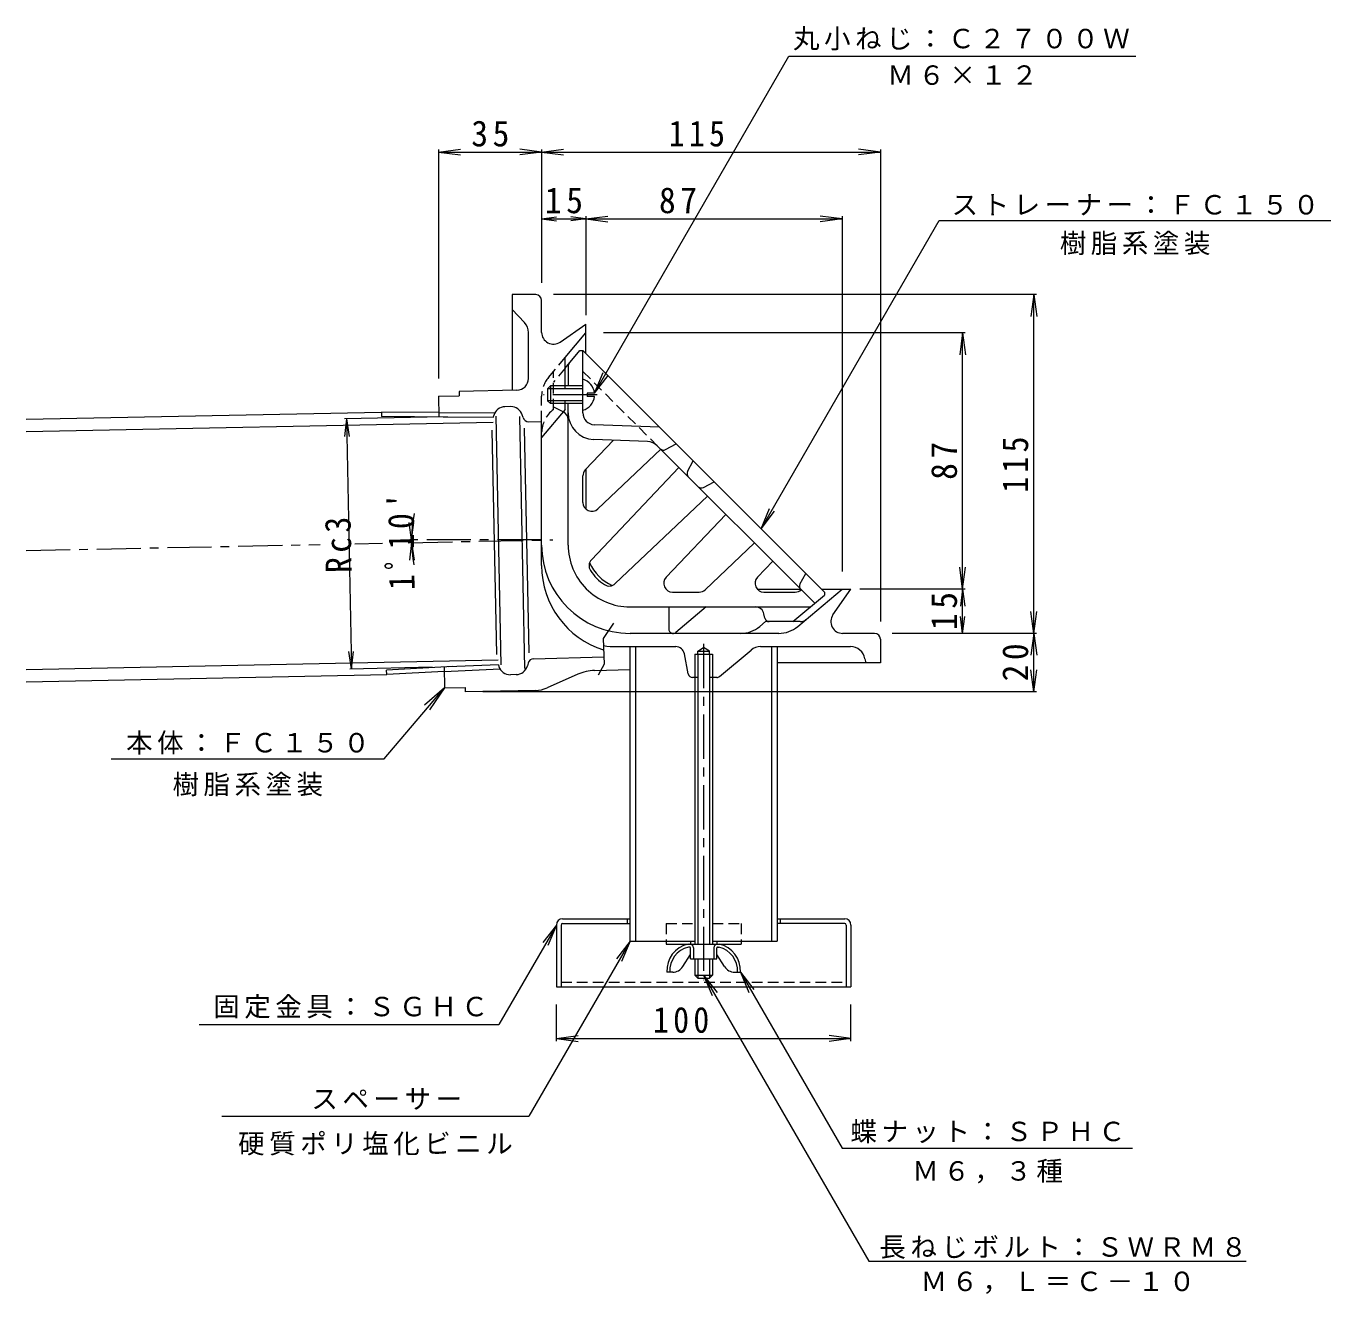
# Model space of a CAD drawing. Units: millimetres at full size, sheet at 1:3. Extents: x -623 to 806, y -582 to 498.
# Drawn here: x -622.6 to -179.6, y -514.2 to -83.8 of the extents above; entities that cross this region are included whole.
import ezdxf

# ---------------------------------------------------------------- set-up
doc = ezdxf.new("R2010")
doc.units = ezdxf.units.MM
doc.header["$LTSCALE"] = 3
doc.linetypes.add('CHAIN1', pattern=[8, 5, -1, 1, -1])
doc.linetypes.add('DASHED1', pattern=[1.8, 1.2, -0.6])
for name, color, linetype, lineweight in [('3-0', 4, 'Continuous', 9), ('3-2', 6, 'Continuous', 9), ('3-3', 4, 'Continuous', 9), ('3-4', 7, 'Continuous', 9), ('3-5', 7, 'Continuous', 9), ('3-6', 6, 'Continuous', 9), ('3-A', 2, 'Continuous', 9), ('3-B', 3, 'Continuous', 9), ('3-C', 6, 'Continuous', 9), ('3-D', 7, 'Continuous', 9)]:
    doc.layers.add(name, color=color, linetype=linetype, lineweight=lineweight)
doc.styles.add('ＭＳ ゴシック', font='')
doc.styles.get('ＭＳ ゴシック').set_extended_font_data('MS Gothic')

msp = doc.modelspace()

# ---------------------------------------------------------------- linework, layer by layer
at = {"layer": '3-0'}
for p, q in [((-449.556, -174.968), (-457.556, -174.968)), ((-457.556, -174.968), (-457.556, -207.458)), ((-447.556, -187.788), (-447.556, -176.968)), ((-453.399, -184.426), (-457.556, -179.968)), ((-441.262, -191.064), (-432.556, -184.968)), ((-432.556, -194.968), (-432.556, -184.968)), ((-452.056, -203.427), (-452.056, -187.836)), ((-439.556, -196.311), (-432.556, -187.968)), ((-439.556, -206.968), (-439.556, -196.311)), ((-482.556, -209.468), (-475.557, -209.325)), ((-482.556, -209.468), (-482.413, -216.503)), ((-439.556, -213.968), (-439.556, -210.968)), ((-482.443, -215.025), (-463.441, -215.098)), ((-480.934, -216.509), (-463.949, -216.575)), ((-463.949, -216.575), (-463.795, -215.988)), ((-461.241, -300.66), (-462.96, -216.238)), ((-458.043, -212.969), (-460.008, -213.01)), ((-453.214, -301.902), (-454.956, -216.391)), ((-453.864, -216.685), (-454.139, -215.792)), ((-439.556, -213.968), (-447.556, -223.502)), ((-462.814, -297.112), (-464.364, -220.999)), ((-451.823, -296.531), (-453.375, -220.338)), ((-451.912, -218.096), (-447.556, -218.007)), ((-447.556, -266.968), (-447.556, -218.007)), ((-432.556, -234.278), (-432.556, -247.768)), ((-374.348, -274.968), (-359.627, -274.968)), ((-360.644, -287.629), (-345.556, -274.968)), ((-352.556, -274.968), (-342.556, -274.968)), ((-348.652, -283.674), (-342.556, -274.968)), ((-404.432, -280.968), (-404.432, -288.502)), ((-391.706, -280.968), (-402.023, -289.625)), ((-371.556, -285.968), (-373.535, -287.629)), ((-359.757, -285.968), (-371.556, -285.968)), ((-367.072, -289.968), (-417.556, -289.968)), ((-334.556, -289.968), (-345.375, -289.968)), ((-332.556, -291.968), (-332.556, -299.968)), ((-422.056, -294.468), (-402.038, -294.468)), ((-394.556, -295.968), (-390.556, -295.968)), ((-390.556, -295.968), (-392.556, -294.813)), ((-390.556, -296.968), (-390.556, -295.968)), ((-387.138, -304.617), (-376.437, -295.638)), ((-373.223, -294.468), (-342.729, -294.468)), ((-462.238, -300.589), (-479.206, -301.346)), ((-462.238, -300.589), (-462.06, -301.168)), ((-452.164, -300.061), (-452.404, -300.972)), ((-450.28, -298.572), (-426.46, -297.979)), ((-397.788, -303.749), (-399.091, -296.907)), ((-332.556, -299.968), (-367.556, -299.968)), ((-337.809, -298.574), (-337.556, -299.968)), ((-480.683, -301.412), (-480.54, -308.447)), ((-480.653, -302.89), (-461.67, -302.044)), ((-456.19, -303.951), (-458.156, -303.991)), ((-435.279, -303.838), (-445.719, -308.462)), ((-429.578, -302.558), (-417.556, -302.258)), ((-394.556, -304.968), (-396.315, -304.968)), ((-388.102, -304.968), (-390.556, -304.968)), ((-449.565, -309.317), (-473.511, -309.805))]:
    msp.add_line(p, q, dxfattribs=at)
at = {"layer": '3-0', "linetype": 'DASHED1'}
for p, q in [((-445.216, -203.056), (-439.556, -196.311)), ((-443.556, -213.968), (-443.556, -201.078)), ((-447.556, -218.007), (-447.556, -209.484))]:
    msp.add_line(p, q, dxfattribs=at)
at = {"layer": '3-0', "linetype": 'CHAIN1'}
for p, q in [((-622.556, -261.829), (-522.754, -259.797)), ((-510.92, -259.556), (-501.595, -259.366)), ((-492.819, -259.187), (-443.785, -258.189)), ((-447.556, -258.265), (-492.3, -258.265)), ((-392.556, -293.541), (-392.556, -407.659))]:
    msp.add_line(p, q, dxfattribs=at)
at = {"layer": '3-0'}
for points in [[(-455.974, -207.426), (-475.588, -207.826), (-475.557, -209.325)], [(-394.556, -296.968), (-394.556, -295.968), (-392.556, -294.813)], [(-480.54, -308.447), (-473.542, -308.305), (-473.511, -309.805)]]:
    msp.add_lwpolyline(points, dxfattribs=at)
for centre, radius, start, end in [((-449.556, -176.968), 2, 0, 90), ((-457.056, -187.836), 5, 0, 43.00008), ((-443.556, -187.788), 4, 180, 305.00014), ((-456.056, -203.427), 4, 271.16647, 0), ((-459.927, -217.009), 4, 91.16684, 165.22099), ((-457.962, -216.969), 4, 17.11238, 91.16684), ((-451.952, -216.096), 2, 197.11249, 271.16684), ((-417.556, -259.968), 30, 180, 270), ((-417.556, -266.968), 30, 180, 252.5574), ((-417.556, -259.968), 15, 203.64609, 246.35396), ((-379.963, -279.968), 10, 270, 310.00006), ((-367.072, -279.968), 10, 270, 310.00006), ((-359.757, -282.968), 3, 270, 310.00003), ((-345.375, -285.968), 4, 144.99986, 270), ((-402.966, -288.502), 1.466, 180, 309.99997), ((-334.556, -291.968), 2, 0, 90), ((-422.056, -264.468), 30, 261.28271, 270), ((-402.038, -297.468), 3, 10.7843, 90), ((-373.223, -299.468), 5, 90, 130.00017), ((-342.729, -299.468), 5, 10.30489, 90), ((-458.237, -299.991), 4, 197.11205, 271.16684), ((-456.272, -299.951), 4, 271.16684, 345.22151), ((-450.23, -300.572), 2, 91.42737, 165.22099), ((-429.205, -317.553), 15, 91.42712, 113.88934), ((-396.315, -303.468), 1.5, 190.78445, 270), ((-388.102, -303.468), 1.5, 270, 310.00003), ((-449.768, -299.319), 10, 271.1667, 293.88933)]:
    msp.add_arc(centre, radius, start, end, dxfattribs=at)
at = {"layer": '3-0', "linetype": 'DASHED1'}
for centre, start in [((-437.556, -209.484), 139.99994), ((-437.556, -221.968), 126.86995)]:
    msp.add_arc(centre, 10, start, 180, dxfattribs=at)
at = {"layer": '3-2'}
for p, q in [((-439.556, -199.927), (-434.556, -193.968)), ((-434.556, -193.968), (-433.556, -193.968)), ((-433.556, -215.119), (-433.556, -193.968)), ((-433.556, -193.968), (-351.556, -275.969)), ((-438.556, -199.281), (-438.556, -205.968)), ((-438.556, -259.968), (-438.556, -211.968)), ((-407.556, -219.968), (-429.71, -219.116)), ((-432.732, -234.464), (-423.155, -224.372)), ((-411.664, -224.814), (-429.902, -224.112)), ((-405.513, -227.571), (-401.899, -225.625)), ((-402.043, -225.702), (-401.932, -225.592)), ((-428.491, -247.708), (-407.144, -227.451)), ((-408.321, -226.275), (-354.857, -279.738)), ((-400.949, -233.647), (-430.656, -264.951)), ((-398.037, -235.046), (-396.091, -231.433)), ((-433.556, -245.532), (-433.556, -236.529)), ((-392.634, -240.45), (-389.02, -238.504)), ((-391.234, -243.361), (-422.539, -273.068)), ((-405.296, -270.903), (-385.039, -249.557)), ((-392.052, -275.145), (-375.324, -259.271)), ((-374.288, -270.903), (-369.129, -265.467)), ((-359.866, -273.218), (-357.92, -269.605)), ((-403.12, -275.968), (-394.117, -275.968)), ((-372.112, -275.968), (-361.441, -275.968)), ((-362.282, -285.968), (-351.556, -276.968)), ((-351.556, -275.969), (-351.556, -276.968)), ((-417.556, -280.968), (-356.323, -280.968)), ((-371.797, -284.763), (-372.074, -283.38))]:
    msp.add_line(p, q, dxfattribs=at)
at = {"layer": '3-2', "linetype": 'DASHED1'}
for p, q in [((-439.556, -199.927), (-443.556, -204.694)), ((-433.556, -201.039), (-408.321, -226.275)), ((-440.209, -214.747), (-443.556, -213.065))]:
    msp.add_line(p, q, dxfattribs=at)
at = {"layer": '3-2', "linetype": 'CHAIN1'}
msp.add_line((-428.698, -208.968), (-446.893, -208.968), dxfattribs=at)
at = {"layer": '3-2'}
for centre, radius, start, end in [((-437.056, -199.281), 1.5, 140.00024, 179.99966), ((-441.556, -217.428), 3, 0, 63.32513), ((-429.556, -215.119), 9, 179.99989, 267.79736), ((-429.556, -215.119), 4, 180, 267.79758), ((-411.856, -229.81), 5, 44.99969, 87.79678), ((-406.224, -226.25), 1.5, 225.00101, 298.30215), ((-430.556, -236.529), 3, 136.50002, 179.99966), ((-396.717, -235.758), 1.5, 151.6993, 224.99966), ((-393.345, -239.129), 1.5, 224.99899, 298.30003), ((-430.556, -245.532), 3, 180.00034, 313.49998), ((-417.556, -259.968), 21, 179.99976, 269.9998), ((-428.48, -267.016), 3, 136.50002, 212.83174), ((-417.556, -259.968), 16, 212.83176, 237.16995), ((-424.604, -270.892), 3, 237.16978, 313.49998), ((-403.12, -272.968), 3, 136.50002, 269.99966), ((-372.112, -272.968), 3, 136.50002, 269.99966), ((-358.545, -273.929), 1.5, 151.6993, 224.99966), ((-394.117, -272.968), 3, 270.00034, 313.49998), ((-361.441, -272.968), 3, 269.9995, 312.49084), ((-375.016, -283.968), 3, 11.30984, 90), ((-370.326, -284.468), 1.5, 191.31015, 270)]:
    msp.add_arc(centre, radius, start, end, dxfattribs=at)
at = {"layer": '3-3', "linetype": 'DASHED1'}
for p, q in [((-405.306, -388.468), (-405.306, -394.468)), ((-405.306, -388.468), (-395.556, -388.468)), ((-389.556, -388.468), (-379.806, -388.468)), ((-379.806, -388.468), (-379.806, -394.468))]:
    msp.add_line(p, q, dxfattribs=at)
at = {"layer": '3-3'}
for p, q in [((-405.306, -394.468), (-405.306, -395.468)), ((-405.306, -395.468), (-379.806, -395.468)), ((-397.056, -394.468), (-397.056, -395.468)), ((-388.056, -394.468), (-388.056, -395.468)), ((-379.806, -394.468), (-379.806, -395.468))]:
    msp.add_line(p, q, dxfattribs=at)
at = {"layer": '3-4'}
for p, q in [((-482.556, -126.585), (-475.12, -125.606)), ((-482.556, -125.685), (-482.556, -203.468)), ((-482.556, -126.585), (-447.556, -126.585)), ((-482.556, -126.585), (-475.12, -127.564)), ((-447.556, -126.585), (-454.992, -125.606)), ((-447.556, -126.585), (-454.992, -127.564)), ((-447.556, -126.585), (-440.12, -125.606)), ((-447.556, -125.685), (-447.556, -170.968)), ((-447.556, -126.585), (-332.556, -126.585)), ((-447.556, -126.585), (-440.12, -127.564)), ((-332.556, -126.585), (-339.992, -125.606)), ((-332.556, -126.585), (-339.992, -127.564)), ((-332.556, -125.685), (-332.556, -285.968)), ((-447.556, -148.362), (-447.556, -170.968)), ((-447.556, -149.262), (-442.513, -148.598)), ((-447.556, -149.262), (-432.556, -149.262)), ((-447.556, -149.262), (-442.513, -149.926)), ((-432.556, -149.262), (-437.598, -148.598)), ((-432.556, -149.262), (-437.598, -149.926)), ((-432.556, -149.262), (-425.12, -148.283)), ((-432.556, -148.362), (-432.556, -181.968)), ((-432.556, -149.262), (-345.556, -149.262)), ((-432.556, -149.262), (-425.12, -150.241)), ((-345.556, -149.262), (-352.992, -148.283)), ((-345.556, -149.262), (-352.992, -150.241)), ((-345.556, -148.362), (-345.556, -268.968)), ((-279.576, -174.968), (-443.556, -174.968)), ((-280.476, -174.968), (-281.455, -182.404)), ((-280.476, -289.968), (-280.476, -174.968)), ((-280.476, -174.968), (-279.497, -182.404)), ((-303.742, -187.968), (-426.556, -187.968)), ((-304.642, -187.968), (-305.621, -195.404)), ((-304.642, -274.968), (-304.642, -187.968)), ((-304.642, -187.968), (-303.663, -195.404)), ((-486.412, -216.585), (-514.438, -217.155)), ((-513.838, -217.143), (-514.5, -223.107)), ((-513.838, -217.143), (-512.109, -302.051)), ((-513.838, -217.143), (-512.934, -223.075)), ((-491.706, -258.265), (-492.489, -252.317)), ((-491.706, -258.265), (-490.923, -252.317)), ((-491.697, -259.164), (-492.359, -265.128)), ((-491.697, -259.164), (-490.793, -265.096)), ((-304.642, -274.968), (-305.621, -267.533)), ((-304.642, -274.968), (-303.663, -267.533)), ((-303.742, -274.968), (-339.556, -274.968)), ((-304.642, -274.968), (-305.394, -280.685)), ((-304.642, -289.968), (-304.642, -274.968)), ((-304.642, -274.968), (-303.889, -280.685)), ((-280.476, -289.968), (-281.455, -282.532)), ((-280.476, -289.968), (-279.497, -282.532)), ((-304.642, -289.968), (-305.394, -284.252)), ((-304.642, -289.968), (-303.889, -284.252)), ((-279.576, -289.968), (-328.556, -289.968)), ((-280.476, -289.968), (-281.455, -297.404)), ((-280.476, -309.805), (-280.476, -289.968)), ((-280.476, -289.968), (-279.497, -297.404)), ((-512.109, -302.051), (-513.013, -296.12)), ((-512.109, -302.051), (-511.447, -296.088)), ((-484.683, -301.493), (-512.709, -302.064)), ((-280.476, -309.805), (-281.455, -302.369)), ((-280.476, -309.805), (-279.497, -302.369)), ((-279.576, -309.805), (-467.511, -309.805)), ((-442.556, -428.391), (-442.556, -415.968)), ((-342.556, -428.391), (-342.556, -415.968)), ((-442.556, -427.491), (-435.12, -426.513)), ((-442.556, -427.491), (-342.556, -427.491)), ((-442.556, -427.491), (-435.12, -428.47)), ((-342.556, -427.491), (-349.992, -426.513)), ((-342.556, -427.491), (-349.992, -428.47))]:
    msp.add_line(p, q, dxfattribs=at)
msp.add_arc((-447.556, -258.265), 44.15, 168.18814, 191.03984, dxfattribs=at)
at = {"layer": '3-5'}
for p, q in [((-429.589, -208.368), (-363.594, -94.062)), ((-363.594, -94.062), (-245.822, -94.062)), ((-373.073, -254.451), (-312.663, -149.817)), ((-312.663, -149.817), (-179.637, -149.817)), ((-429.589, -208.368), (-426.719, -201.439)), ((-429.589, -208.368), (-425.023, -202.418)), ((-373.073, -254.451), (-370.203, -247.522)), ((-373.073, -254.451), (-368.508, -248.501)), ((-480.54, -308.447), (-485.594, -315.895)), ((-593.667, -332.562), (-501.052, -332.562)), ((-442.556, -388.968), (-462.042, -422.719)), ((-442.556, -388.968), (-447.122, -394.918)), ((-442.556, -388.968), (-445.426, -395.897)), ((-417.556, -394.468), (-451.862, -453.889)), ((-417.556, -394.468), (-422.122, -400.418)), ((-417.556, -394.468), (-420.426, -401.397)), ((-392.556, -405.968), (-336.515, -503.035)), ((-392.556, -405.968), (-387.99, -411.919)), ((-392.556, -405.968), (-389.686, -412.897)), ((-380.056, -404.968), (-345.526, -464.775)), ((-380.056, -404.968), (-375.49, -410.918)), ((-380.056, -404.968), (-377.186, -411.897)), ((-563.766, -422.719), (-462.042, -422.719)), ((-556.159, -453.889), (-451.862, -453.889)), ((-345.526, -464.775), (-246.949, -464.775)), ((-336.515, -503.035), (-208.347, -503.035))]:
    msp.add_line(p, q, dxfattribs=at)
msp.add_lwpolyline([(-501.052, -332.562), (-480.54, -308.447), (-487.349, -314.333)], dxfattribs=at)
at = {"layer": '3-6'}
for p, q in [((-417.556, -394.468), (-417.556, -294.468)), ((-415.556, -394.468), (-415.556, -294.468)), ((-369.556, -294.468), (-369.556, -394.468)), ((-367.556, -294.468), (-367.556, -394.468)), ((-417.556, -394.468), (-395.556, -394.468)), ((-389.556, -394.468), (-367.556, -394.468))]:
    msp.add_line(p, q, dxfattribs=at)
at = {"layer": '3-A'}
for p, q in [((-445.556, -206.968), (-444.556, -205.968)), ((-445.556, -206.968), (-445.556, -210.968)), ((-433.556, -206.968), (-445.556, -206.968)), ((-444.556, -205.968), (-444.556, -211.968)), ((-433.556, -205.968), (-444.556, -205.968)), ((-445.556, -210.968), (-444.556, -211.968)), ((-433.556, -210.968), (-445.556, -210.968)), ((-433.556, -211.968), (-444.556, -211.968)), ((-432.056, -208.368), (-432.056, -209.568)), ((-429.589, -208.368), (-432.056, -208.368)), ((-429.589, -209.568), (-432.056, -209.568)), ((-395.556, -296.968), (-389.556, -296.968)), ((-395.556, -296.968), (-395.556, -395.468)), ((-394.556, -296.968), (-394.556, -395.468)), ((-390.556, -296.968), (-390.556, -395.468)), ((-389.556, -296.968), (-389.556, -395.468)), ((-397.256, -396.468), (-397.741, -396.468)), ((-397.056, -400.468), (-397.056, -396.668)), ((-396.056, -396.668), (-396.056, -400.468)), ((-389.056, -396.668), (-389.056, -400.468)), ((-388.056, -400.468), (-388.056, -396.668)), ((-387.856, -396.468), (-387.37, -396.468)), ((-399.66, -403.101), (-397.056, -398.968)), ((-397.056, -400.468), (-388.056, -400.468)), ((-395.556, -400.468), (-395.556, -405.968)), ((-394.556, -400.468), (-394.556, -406.968)), ((-390.556, -400.468), (-390.556, -406.968)), ((-389.556, -400.468), (-389.556, -405.968)), ((-385.452, -403.101), (-388.056, -398.968)), ((-403.044, -404.968), (-405.056, -404.968)), ((-395.556, -405.968), (-389.556, -405.968)), ((-382.068, -404.968), (-380.056, -404.968))]:
    msp.add_line(p, q, dxfattribs=at)
msp.add_lwpolyline([(-395.556, -405.968), (-394.556, -406.968), (-390.556, -406.968), (-389.556, -405.968)], dxfattribs=at)
for centre, radius, start, end in [((-435.001, -208.968), 5.445, 6.32591, 74.60773), ((-435.001, -208.968), 5.445, 285.39227, 353.67409), ((-395.82, -404.49), 9.248, 102.71823, 182.96507), ((-395.82, -404.49), 8.248, 103.47058, 182.96507), ((-397.256, -396.668), 1.2, 0, 90), ((-397.256, -396.668), 0.2, 0, 90), ((-387.856, -396.668), 1.2, 90, 180), ((-387.856, -396.668), 0.2, 90, 180), ((-389.292, -404.49), 8.248, 357.03493, 76.52942), ((-389.292, -404.49), 9.248, 357.03493, 77.28177), ((-403.044, -400.968), 4, 270, 327.78351), ((-382.068, -400.968), 4, 212.21649, 270)]:
    msp.add_arc(centre, radius, start, end, dxfattribs=at)
at = {"layer": '3-B'}
for p, q in [((-442.556, -388.968), (-442.556, -409.968)), ((-440.956, -388.968), (-440.956, -409.968)), ((-440.456, -386.868), (-417.556, -386.868)), ((-440.456, -388.468), (-417.556, -388.468)), ((-418.556, -386.868), (-418.556, -388.468)), ((-367.556, -386.868), (-344.656, -386.868)), ((-344.656, -388.468), (-367.556, -388.468)), ((-366.556, -386.868), (-366.556, -388.468)), ((-344.156, -388.968), (-344.156, -409.968)), ((-342.556, -388.968), (-342.556, -409.968)), ((-442.556, -409.968), (-342.556, -409.968))]:
    msp.add_line(p, q, dxfattribs=at)
at = {"layer": '3-B', "linetype": 'DASHED1'}
msp.add_line((-440.956, -408.368), (-344.156, -408.368), dxfattribs=at)
at = {"layer": '3-B'}
for centre, radius, start, end in [((-440.456, -388.968), 2.1, 90, 180), ((-440.456, -388.968), 0.5, 90, 180), ((-344.656, -388.968), 2.1, 0, 90), ((-344.656, -388.968), 0.5, 0, 90)]:
    msp.add_arc(centre, radius, start, end, dxfattribs=at)
at = {"layer": '3-C'}
for p, q in [((-622.556, -217.27), (-501.912, -214.813)), ((-501.912, -214.813), (-501.928, -216.291)), ((-479.411, -216.536), (-501.928, -216.291)), ((-482.443, -215.025), (-501.913, -214.813)), ((-622.556, -221.47), (-463.952, -218.241)), ((-622.556, -302.187), (-462.309, -298.924)), ((-622.556, -306.388), (-500.098, -303.895)), ((-477.686, -301.257), (-500.174, -302.418)), ((-500.098, -303.895), (-500.174, -302.418)), ((-480.653, -302.89), (-500.1, -303.895))]:
    msp.add_line(p, q, dxfattribs=at)
at = {"layer": '3-D'}
msp.add_lwpolyline([(-423.11, -286.463), (-426.693, -291.675), (-426.367, -300.471), (-428.322, -304.163)], dxfattribs=at)

# ---------------------------------------------------------------- texts
at = {"layer": '3-4', "color": 2, "char_height": 8.798, "attachment_point": 7, "style": 'ＭＳ ゴシック'}
for s, insert in [('\\T1.27;\\W0.95;35', (-471.431, -124.785)), ('\\T1.27;\\W0.9;115', (-404.395, -124.785)), ('\\T1.27;\\W0.95;15', (-446.431, -147.462)), ('\\T1.27;\\W0.95;87', (-407.719, -147.462)), ('\\T1.27;\\W0.9;100', (-409.74, -425.691))]:
    msp.add_mtext(s, dxfattribs=dict(at, insert=insert))
for s, insert, rotation in [('\\T1.27;\\W0.95;87', (-306.442, -237.843), 90), ('\\T1.27;\\W0.9;115', (-282.276, -242.218), 90), ("\\T1.28;\\W0.9;1ﾟ10'", (-490.536, -275.204), 90.583), ('\\T1.27;\\W0.9;Rc3', (-511.884, -269.375), 91.167), ('\\T1.27;\\W0.95;15', (-306.442, -288.843), 90), ('\\T1.27;\\W0.95;20', (-282.276, -306.261), 90)]:
    msp.add_mtext(s, dxfattribs=dict(at, insert=insert, rotation=rotation))
at = {"layer": '3-5', "char_height": 6.598, "attachment_point": 7, "style": 'ＭＳ ゴシック'}
for s, insert in [('\\T1.17;丸小ねじ：Ｃ２７００Ｗ', (-362.227, -92.076)), ('\\T1.17;Ｍ６×１２', (-330.208, -103.849)), ('\\T1.17;ストレーナー：ＦＣ１５０', (-308.4, -148.101)), ('\\T1.17;樹脂系塗装', (-271.65, -161.561)), ('\\T1.17;本体：ＦＣ１５０', (-588.61, -331.103)), ('\\T1.17;樹脂系塗装', (-572.86, -345.28)), ('\\T1.17;固定金具：ＳＧＨＣ', (-559.029, -420.721)), ('\\T1.17;スペーサー', (-525.711, -451.711)), ('\\T1.17;蝶ナット：ＳＰＨＣ', (-342.738, -463.066)), ('\\T1.17;硬質ポリ塩化ビニル', (-550.589, -467.222)), ('\\T1.17;Ｍ６，３種', (-321.738, -476.717)), ('\\T1.17;長ねじボルト：ＳＷＲＭ８', (-332.918, -502.316)), ('\\T1.17;Ｍ６，Ｌ＝Ｃ－１０', (-318.931, -514.203))]:
    msp.add_mtext(s, dxfattribs=dict(at, insert=insert))

doc.saveas('drawing.dxf')
